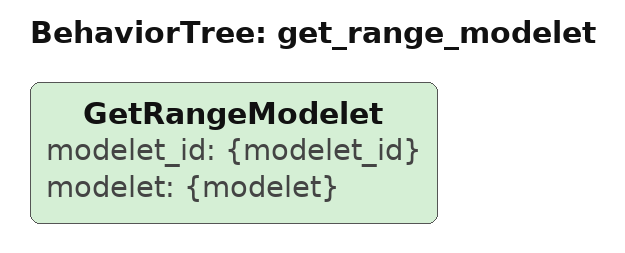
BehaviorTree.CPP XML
<root BTCPP_format="4">
  <BehaviorTree ID="get_range_modelet">
    <GetRangeModelet modelet_id="{modelet_id}" modelet="{modelet}" />
  </BehaviorTree>
</root>
